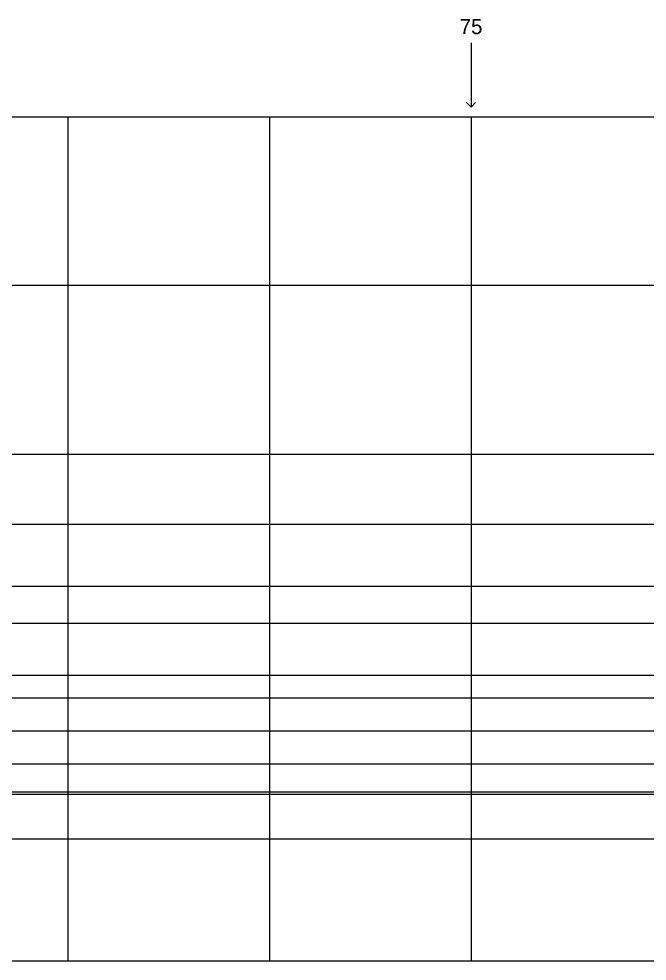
# Model space of a CAD drawing. Header units: millimetres. Extents: x 374056 to 882622, y 26363 to 140094.
# Drawn here: x 650553 to 688418, y 47677 to 104423 of the extents above; entities that cross this region are included whole.
import ezdxf
from ezdxf.enums import TextEntityAlignment as Align

# ---------------------------------------------------------------- set-up
doc = ezdxf.new("R2010")
doc.units = ezdxf.units.MM
doc.header["$MEASUREMENT"] = 0
doc.layers.get('0').update_dxf_attribs({"lineweight": 9})
doc.layers.add('S-DETL-GRID', color=62, linetype='Continuous', lineweight=9, plot=False)

msp = doc.modelspace()

# ---------------------------------------------------------------- linework, layer by layer
at = {"color": 1, "ltscale": 0.05}
for p in [(829483.82352, 74001.669), (717385.08885, 63540.23398, 0), (757167.52904, 61540.23398, -0.00003), (757317.52904, 57740.13058, -0.00003), (717018.16428, 55040.23398, 0)]:
    msp.add_xline(p, (1, 0), dxfattribs=at)
at = {"color": 2, "ltscale": 0.05}
for p in [(870391.28772, 70259.96912), (870287.20036, 64893.50156), (870279.71972, 59555.60111)]:
    msp.add_xline(p, (1, 0), dxfattribs=at)
at = {"layer": 'S-DETL-GRID'}
for p, q in [((653506.38805, 98526.70864, 0), (653506.38805, 47676.70872, 0)), ((665656.38805, 98526.70864, 0), (665656.38805, 47676.70872, 0)), ((677806.38805, 98526.70864, 0), (677806.38805, 47676.70872, 0)), ((714256.38805, 88356.70866, 0), (641356.38805, 88356.70866, 0)), ((714256.38805, 78186.70867, 0), (641356.38805, 78186.70867, 0)), ((714256.38805, 68016.70869, 0), (641356.38805, 68016.70869, 0)), ((714256.38805, 57846.7087, 0), (641356.38805, 57846.7087, 0))]:
    msp.add_line(p, q, dxfattribs=at)
at = {"layer": 'S-DETL-GRID', "elevation": 0}
for points in [[(677806.38805, 102981.08302), (677806.38805, 99108.96285), (677539.59794, 99375.75296)], [(677806.38805, 102981.08302), (677806.38805, 99108.96285), (678073.17816, 99375.75296)]]:
    msp.add_lwpolyline(points, dxfattribs=at)
msp.add_lwpolyline([(641356.38805, 98526.70864), (714256.38805, 98526.70864), (714256.38805, 47676.70872), (641356.38805, 47676.70872)], close=True, dxfattribs=at)

# ---------------------------------------------------------------- texts
at = {"layer": 'S-DETL-GRID'}
msp.add_text('75', height=921.777138, dxfattribs=at).set_placement((677806.38805, 103501.09878, 0), align=Align.CENTER)

doc.saveas('drawing.dxf')
